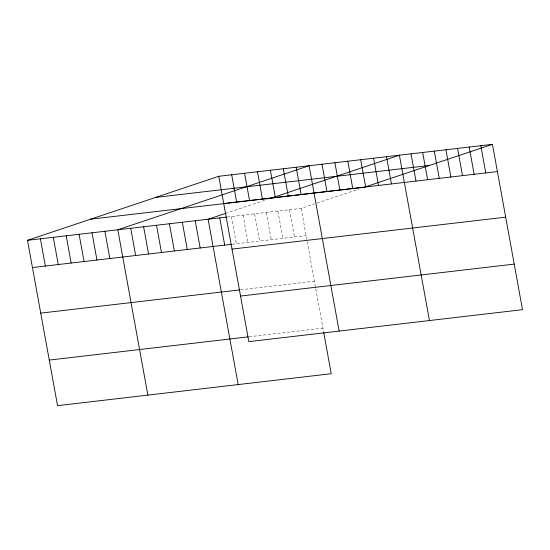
<?xml version="1.0" encoding="UTF-8"?>
<svg xmlns="http://www.w3.org/2000/svg" width="550" height="550" viewBox="0 0 550 550"><rect width="100%" height="100%" fill="white"/><g stroke="black" fill="none" stroke-linecap="round" stroke-linejoin="round"><path stroke-width="0.41" stroke-dasharray="2.75 2.06" d="M225.486 213.428L267.3 199.423M227.232 217.009L301.173 208.374L314.586 203.885M316.951 203.094L358.772 189.097M232.183 244.248L306.123 235.613M240.467 289.816L314.407 281.188M248.999 336.772L322.939 328.144M301.173 208.374L307.044 240.68M307.196 241.526L323.702 332.365M289.541 209.736L294.491 236.974M277.908 211.09L282.858 238.329M266.282 212.451L271.232 239.69M254.65 213.806L259.6 241.044M243.018 215.167L247.968 242.406M231.385 216.521L236.335 243.76"/><path stroke-width="0.82" d="M323.702 332.365L331.224 373.718L57.551 405.659L27.5 240.316L218.776 176.282L492.449 144.341L522.5 309.684L248.827 341.626L218.776 176.282M225.486 213.428L208.127 219.237L238.171 384.581M271.246 198.103L399.403 155.203L429.454 320.547M364.293 187.248L492.449 144.341M155.657 197.416L429.33 165.474M223.726 203.521L497.399 171.579M90.619 219.182L226.091 203.376M227.7 203.184L245.444 201.114M246.249 201.025L258.342 199.609M260.762 199.327L282.879 196.749M283.711 196.653L292.016 195.683M294.511 195.387L334.386 190.733M336.05 190.541L363.467 187.344M27.5 240.316L226.401 217.106M32.45 267.554L231.351 244.344M232.011 249.095L505.684 217.154M40.734 313.129L239.635 289.919M240.542 296.051L514.216 264.11M49.266 360.085L248.167 336.868M480.824 145.702L485.774 172.941M469.191 147.056L474.141 174.295M457.559 148.417L462.509 175.656M445.926 149.772L450.876 177.011M434.294 151.133L439.244 178.372M422.668 152.488L427.618 179.726M411.036 153.842L415.986 181.081M386.499 156.709L391.449 183.947M373.601 158.214L378.551 185.453M360.697 159.72L365.647 186.959M347.799 161.226L352.749 188.464M334.895 162.731L339.845 189.97M321.991 164.237L326.941 191.476M339.137 331.086L309.093 165.743L117.81 229.776L147.861 395.12M296.189 167.248L301.139 194.487M283.284 168.754L288.234 195.992M270.387 170.259L275.337 197.498M257.482 171.765L262.433 199.004M244.585 173.271L249.535 200.509M231.681 174.776L236.631 202.015M219.752 217.876L224.702 245.114M195.222 220.742L200.173 247.981M182.318 222.248L187.268 249.487M169.421 223.754L174.371 250.992M156.516 225.259L161.466 252.498M143.619 226.765L148.569 254.004M130.714 228.271L135.664 255.509M104.912 231.282L109.863 258.521M92.008 232.788L96.958 260.026M79.104 234.293L84.054 261.532M66.206 235.799L71.156 263.038M53.302 237.304L58.252 264.543M40.404 238.81L45.354 266.049"/></g></svg>
